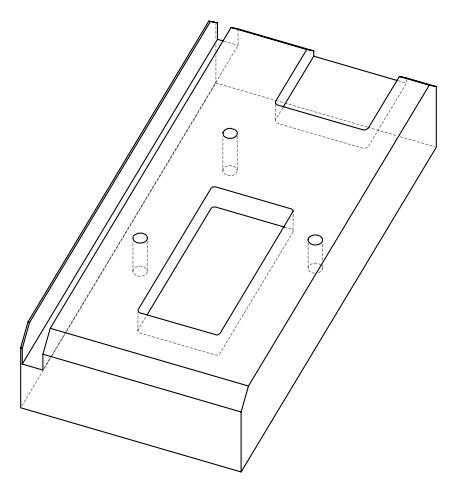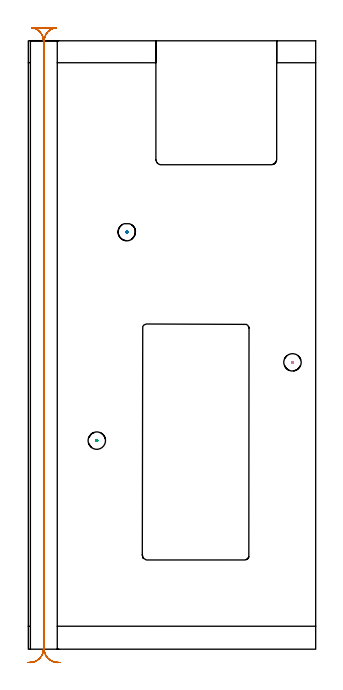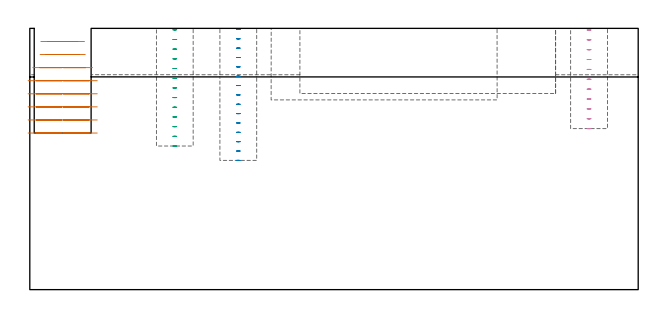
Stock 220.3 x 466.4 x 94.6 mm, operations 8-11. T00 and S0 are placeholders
(PLAN: 11 operations, 4 tool changes, 206 min)
(1 AREA_MILL | FG_CHAMFER_SURFACE | UGT0205_001 | 3.97 min | 12786 mm3)
(2 AREA_MILL_1 | FG_CHAMFER_SURFACE_1 | UGT0205_001 | 0.33 min | 1285 mm3)
(3 AREA_MILL_2 | FG_CHAMFER_SURFACE_2 | UGT0205_001 | 0.34 min | 1427 mm3)
(4 AREA_MILL_3 | FG_CHAMFER_SURFACE_3 | UGT0205_001 | 1.78 min | 5278 mm3)
(5 AREA_MILL_4 | FG_CHAMFER_SURFACE_4 | UGT0205_001 | 11.31 min | 31862 mm3)
(6 MILL_RECTANGULAR_POCKET | POCKET_RECTANGULAR_STRAIGHT | NXT0201_008 | Follow Part, ap 1.5, ae 75% | 118.41 min | 382994 mm3)
(7 MILL_SLOT | SLOT_PARTIAL_RECTANGULAR | NXT0201_009 | Follow Part, ap 2, ae 75% | 52.47 min | 205316 mm3)
(8 MILL_RECTANGULAR_SLOT | SLOT_RECTANGULAR | UGT0201_094 | Follow Part, ap 5, ae 75% | 16.29 min | 359685 mm3)
(9 MILL_BLIND_HOLE_FROM_SOLID_MATERIAL | STEP1POCKET | UGT0201_129 | Spiral | 0.41 min | 6581 mm3)
(10 MILL_BLIND_HOLE_FROM_SOLID_MATERIAL_1 | STEP1POCKET_1 | UGT0201_129 | Spiral | 0.35 min | 5940 mm3)
(11 MILL_BLIND_HOLE_FROM_SOLID_MATERIAL_2 | STEP1POCKET_2 | UGT0201_129 | Spiral | 0.3 min | 5041 mm3)
(TOOL UGT0205_001 | Chamfer Mill 20 x 3 x 45 deg. | D20 FL50 Z2)
(TOOL NXT0201_008 | ENDMILL 6mm [2P460-0600-NA 1630] | D6 FL26 Z6)
(TOOL NXT0201_009 | ENDMILL 8mm [2P460-0800-NA 1630] | D8 FL26 Z6)
(TOOL UGT0201_094 | End mill 20 mm | D20 FL38 Z4)
(TOOL UGT0201_129 | Carbide End Mill 11.9 | D11.9 FL15 Z4)
(OP 8 MILL_RECTANGULAR_SLOT)
G17 G21 G94 G90
T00 M6
G54
G17 G0 G90 X19.798 Y-10.16 S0 M3
G43 Z104.6 H0
Z89.862
G94 G1 X17.2 Y-8.66 F250.
G2 X12.2 Y0. R10. F500.
G1 Y466.4
G2 X17.2 Y475.06 R10.
G3 X12.199 Y476.4 R10.
G1 X11.6
G3 X6.6 Y475.06 R10.
G2 X11.6 Y466.4 R10.
G1 Y0.
G2 X6.6 Y-8.66 R10.
G1 X4.002 Y-10.16 F250.
G0 X20.074 Y-10.222 Z85.125
G1 X17.436 Y-8.793
G2 X12.2 Y0. R10. F500.
G1 Y466.4
G2 X17.84 Y475.399 R10.
G3 X13.48 Y476.4 R10.
G1 X10.324
G3 X5.962 Y475.398 R10.
G2 X11.6 Y466.4 R10.
G1 Y0.
G2 X6.365 Y-8.792 R10.
G1 X3.728 Y-10.221 F250.
G0 X22.696 Y-10.428 Z80.387
G1 X19.785 Y-9.704
G2 X12.2 Y0. R10. F500.
G1 Y466.4
G2 X20.187 Y476.195 R10.
G1 X20.192 Y476.225
G3 X18.328 Y476.4 R10.
G1 X5.415
G3 X3.581 Y476.23 R10.
G1 X3.586 Y476.201
G2 X11.6 Y466.4 R10.
G1 Y0.
G2 X3.99 Y-9.71 R10.
G1 X1.077 Y-10.427 F250.
G0 X24.417 Y-10.202 Z75.65
G1 X21.426 Y-9.97
G2 X12.2 Y0. R10. F500.
G1 Y466.4
G2 X21.426 Y476.37 R10.
G1 Y476.4
X2.374
Y476.37
G2 X11.6 Y466.4 R10.
G1 Y0.
G2 X2.374 Y-9.97 R10.
G1 X-0.617 Y-10.202 F250.
G0 X24.417 Z70.912
G1 X21.426 Y-9.97
G2 X12.2 Y0. R10. F500.
G1 Y466.4
G2 X21.426 Y476.37 R10.
G1 Y476.4
X2.374
Y476.37
G2 X11.6 Y466.4 R10.
G1 Y0.
G2 X2.374 Y-9.97 R10.
G1 X-0.617 Y-10.202 F250.
G0 X24.417 Z66.175
G1 X21.426 Y-9.97
G2 X12.2 Y0. R10. F500.
G1 Y466.4
G2 X21.426 Y476.37 R10.
G1 Y476.4
X2.374
Y476.37
G2 X11.6 Y466.4 R10.
G1 Y0.
G2 X2.374 Y-9.97 R10.
G1 X-0.617 Y-10.202 F250.
G0 X24.417 Z61.437
G1 X21.426 Y-9.97
G2 X12.2 Y0. R10. F500.
G1 Y466.4
G2 X21.426 Y476.37 R10.
G1 Y476.4
X2.374
Y476.37
G2 X11.6 Y466.4 R10.
G1 Y0.
G2 X2.374 Y-9.97 R10.
G1 X-0.617 Y-10.202 F250.
G0 X24.417 Z56.7
G1 X21.426 Y-9.97
G2 X12.2 Y0. R10. F500.
G1 Y466.4
G2 X21.426 Y476.37 R10.
G1 Y476.4
X2.374
Y476.37
G2 X11.6 Y466.4 R10.
G1 Y0.
G2 X2.374 Y-9.97 R10.
G1 X-0.617 Y-10.202 F250.
G0 Z104.6
M5
M2
(OP 9 MILL_BLIND_HOLE_FROM_SOLID_MATERIAL)
G17 G21 G94 G90
T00 M6
G54
G17 G0 G90 X75.5 Y319.8 S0 M3
G43 Z104.6 H0
Z94.213
G94 G3 X75.85 Y320.15 R0.35 F250.
X75.5 Y320.5 R0.35
X74.8 Y319.8 R0.7
X75.5 Y320.5 R-0.7
X75.15 Y320.15 R0.35
X75.5 Y319.8 R0.35
G0 Z90.827
G3 X75.85 Y320.15 R0.35
X75.5 Y320.5 R0.35
X74.8 Y319.8 R0.7
X75.5 Y320.5 R-0.7
X75.15 Y320.15 R0.35
X75.5 Y319.8 R0.35
G0 Z87.44
G3 X75.85 Y320.15 R0.35
X75.5 Y320.5 R0.35
X74.8 Y319.8 R0.7
X75.5 Y320.5 R-0.7
X75.15 Y320.15 R0.35
X75.5 Y319.8 R0.35
G0 Z84.053
G3 X75.85 Y320.15 R0.35
X75.5 Y320.5 R0.35
X74.8 Y319.8 R0.7
X75.5 Y320.5 R-0.7
X75.15 Y320.15 R0.35
X75.5 Y319.8 R0.35
G0 Z80.667
G3 X75.85 Y320.15 R0.35
X75.5 Y320.5 R0.35
X74.8 Y319.8 R0.7
X75.5 Y320.5 R-0.7
X75.15 Y320.15 R0.35
X75.5 Y319.8 R0.35
G0 Z77.28
G3 X75.85 Y320.15 R0.35
X75.5 Y320.5 R0.35
X74.8 Y319.8 R0.7
X75.5 Y320.5 R-0.7
X75.15 Y320.15 R0.35
X75.5 Y319.8 R0.35
G0 Z73.893
G3 X75.85 Y320.15 R0.35
X75.5 Y320.5 R0.35
X74.8 Y319.8 R0.7
X75.5 Y320.5 R-0.7
X75.15 Y320.15 R0.35
X75.5 Y319.8 R0.35
G0 Z70.507
G3 X75.85 Y320.15 R0.35
X75.5 Y320.5 R0.35
X74.8 Y319.8 R0.7
X75.5 Y320.5 R-0.7
X75.15 Y320.15 R0.35
X75.5 Y319.8 R0.35
G0 Z67.12
G3 X75.85 Y320.15 R0.35
X75.5 Y320.5 R0.35
X74.8 Y319.8 R0.7
X75.5 Y320.5 R-0.7
X75.15 Y320.15 R0.35
X75.5 Y319.8 R0.35
G0 Z63.733
G3 X75.85 Y320.15 R0.35
X75.5 Y320.5 R0.35
X74.8 Y319.8 R0.7
X75.5 Y320.5 R-0.7
X75.15 Y320.15 R0.35
X75.5 Y319.8 R0.35
G0 Z60.347
G3 X75.85 Y320.15 R0.35
X75.5 Y320.5 R0.35
X74.8 Y319.8 R0.7
X75.5 Y320.5 R-0.7
X75.15 Y320.15 R0.35
X75.5 Y319.8 R0.35
G0 Z56.96
G3 X75.85 Y320.15 R0.35
X75.5 Y320.5 R0.35
X74.8 Y319.8 R0.7
X75.5 Y320.5 R-0.7
X75.15 Y320.15 R0.35
X75.5 Y319.8 R0.35
G0 Z53.573
G3 X75.85 Y320.15 R0.35
X75.5 Y320.5 R0.35
X74.8 Y319.8 R0.7
X75.5 Y320.5 R-0.7
X75.15 Y320.15 R0.35
X75.5 Y319.8 R0.35
G0 Z50.187
G3 X75.85 Y320.15 R0.35
X75.5 Y320.5 R0.35
X74.8 Y319.8 R0.7
X75.5 Y320.5 R-0.7
X75.15 Y320.15 R0.35
X75.5 Y319.8 R0.35
G0 Z46.8
G3 X75.85 Y320.15 R0.35
X75.5 Y320.5 R0.35
X74.8 Y319.8 R0.7
X75.5 Y320.5 R-0.7
X75.15 Y320.15 R0.35
X75.5 Y319.8 R0.35
G0 Z104.6
M5
M2
(OP 10 MILL_BLIND_HOLE_FROM_SOLID_MATERIAL_1)
G17 G21 G94 G90
T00 M6
G54
G17 G0 G90 X52.5 Y159.9 S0 M3
G43 Z104.6 H0
Z94.092
G94 G3 X52.85 Y160.25 R0.35 F250.
X52.5 Y160.6 R0.35
X51.8 Y159.9 R0.7
X52.5 Y160.6 R-0.7
X52.15 Y160.25 R0.35
X52.5 Y159.9 R0.35
G0 Z90.585
G3 X52.85 Y160.25 R0.35
X52.5 Y160.6 R0.35
X51.8 Y159.9 R0.7
X52.5 Y160.6 R-0.7
X52.15 Y160.25 R0.35
X52.5 Y159.9 R0.35
G0 Z87.077
G3 X52.85 Y160.25 R0.35
X52.5 Y160.6 R0.35
X51.8 Y159.9 R0.7
X52.5 Y160.6 R-0.7
X52.15 Y160.25 R0.35
X52.5 Y159.9 R0.35
G0 Z83.569
G3 X52.85 Y160.25 R0.35
X52.5 Y160.6 R0.35
X51.8 Y159.9 R0.7
X52.5 Y160.6 R-0.7
X52.15 Y160.25 R0.35
X52.5 Y159.9 R0.35
G0 Z80.062
G3 X52.85 Y160.25 R0.35
X52.5 Y160.6 R0.35
X51.8 Y159.9 R0.7
X52.5 Y160.6 R-0.7
X52.15 Y160.25 R0.35
X52.5 Y159.9 R0.35
G0 Z76.554
G3 X52.85 Y160.25 R0.35
X52.5 Y160.6 R0.35
X51.8 Y159.9 R0.7
X52.5 Y160.6 R-0.7
X52.15 Y160.25 R0.35
X52.5 Y159.9 R0.35
G0 Z73.046
G3 X52.85 Y160.25 R0.35
X52.5 Y160.6 R0.35
X51.8 Y159.9 R0.7
X52.5 Y160.6 R-0.7
X52.15 Y160.25 R0.35
X52.5 Y159.9 R0.35
G0 Z69.538
G3 X52.85 Y160.25 R0.35
X52.5 Y160.6 R0.35
X51.8 Y159.9 R0.7
X52.5 Y160.6 R-0.7
X52.15 Y160.25 R0.35
X52.5 Y159.9 R0.35
G0 Z66.031
G3 X52.85 Y160.25 R0.35
X52.5 Y160.6 R0.35
X51.8 Y159.9 R0.7
X52.5 Y160.6 R-0.7
X52.15 Y160.25 R0.35
X52.5 Y159.9 R0.35
G0 Z62.523
G3 X52.85 Y160.25 R0.35
X52.5 Y160.6 R0.35
X51.8 Y159.9 R0.7
X52.5 Y160.6 R-0.7
X52.15 Y160.25 R0.35
X52.5 Y159.9 R0.35
G0 Z59.015
G3 X52.85 Y160.25 R0.35
X52.5 Y160.6 R0.35
X51.8 Y159.9 R0.7
X52.5 Y160.6 R-0.7
X52.15 Y160.25 R0.35
X52.5 Y159.9 R0.35
G0 Z55.508
G3 X52.85 Y160.25 R0.35
X52.5 Y160.6 R0.35
X51.8 Y159.9 R0.7
X52.5 Y160.6 R-0.7
X52.15 Y160.25 R0.35
X52.5 Y159.9 R0.35
G0 Z52.
G3 X52.85 Y160.25 R0.35
X52.5 Y160.6 R0.35
X51.8 Y159.9 R0.7
X52.5 Y160.6 R-0.7
X52.15 Y160.25 R0.35
X52.5 Y159.9 R0.35
G0 Z104.6
M5
M2
(OP 11 MILL_BLIND_HOLE_FROM_SOLID_MATERIAL_2)
G17 G21 G94 G90
T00 M6
G54
G17 G0 G90 X202.5 Y219.9 S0 M3
G43 Z104.6 H0
Z94.027
G94 G3 X202.85 Y220.25 R0.35 F250.
X202.5 Y220.6 R0.35
X201.8 Y219.9 R0.7
X202.5 Y220.6 R-0.7
X202.15 Y220.25 R0.35
X202.5 Y219.9 R0.35
G0 Z90.455
G3 X202.85 Y220.25 R0.35
X202.5 Y220.6 R0.35
X201.8 Y219.9 R0.7
X202.5 Y220.6 R-0.7
X202.15 Y220.25 R0.35
X202.5 Y219.9 R0.35
G0 Z86.882
G3 X202.85 Y220.25 R0.35
X202.5 Y220.6 R0.35
X201.8 Y219.9 R0.7
X202.5 Y220.6 R-0.7
X202.15 Y220.25 R0.35
X202.5 Y219.9 R0.35
G0 Z83.309
G3 X202.85 Y220.25 R0.35
X202.5 Y220.6 R0.35
X201.8 Y219.9 R0.7
X202.5 Y220.6 R-0.7
X202.15 Y220.25 R0.35
X202.5 Y219.9 R0.35
G0 Z79.736
G3 X202.85 Y220.25 R0.35
X202.5 Y220.6 R0.35
X201.8 Y219.9 R0.7
X202.5 Y220.6 R-0.7
X202.15 Y220.25 R0.35
X202.5 Y219.9 R0.35
G0 Z76.164
G3 X202.85 Y220.25 R0.35
X202.5 Y220.6 R0.35
X201.8 Y219.9 R0.7
X202.5 Y220.6 R-0.7
X202.15 Y220.25 R0.35
X202.5 Y219.9 R0.35
G0 Z72.591
G3 X202.85 Y220.25 R0.35
X202.5 Y220.6 R0.35
X201.8 Y219.9 R0.7
X202.5 Y220.6 R-0.7
X202.15 Y220.25 R0.35
X202.5 Y219.9 R0.35
G0 Z69.018
G3 X202.85 Y220.25 R0.35
X202.5 Y220.6 R0.35
X201.8 Y219.9 R0.7
X202.5 Y220.6 R-0.7
X202.15 Y220.25 R0.35
X202.5 Y219.9 R0.35
G0 Z65.445
G3 X202.85 Y220.25 R0.35
X202.5 Y220.6 R0.35
X201.8 Y219.9 R0.7
X202.5 Y220.6 R-0.7
X202.15 Y220.25 R0.35
X202.5 Y219.9 R0.35
G0 Z61.873
G3 X202.85 Y220.25 R0.35
X202.5 Y220.6 R0.35
X201.8 Y219.9 R0.7
X202.5 Y220.6 R-0.7
X202.15 Y220.25 R0.35
X202.5 Y219.9 R0.35
G0 Z58.3
G3 X202.85 Y220.25 R0.35
X202.5 Y220.6 R0.35
X201.8 Y219.9 R0.7
X202.5 Y220.6 R-0.7
X202.15 Y220.25 R0.35
X202.5 Y219.9 R0.35
G0 Z104.6
M5
M2
